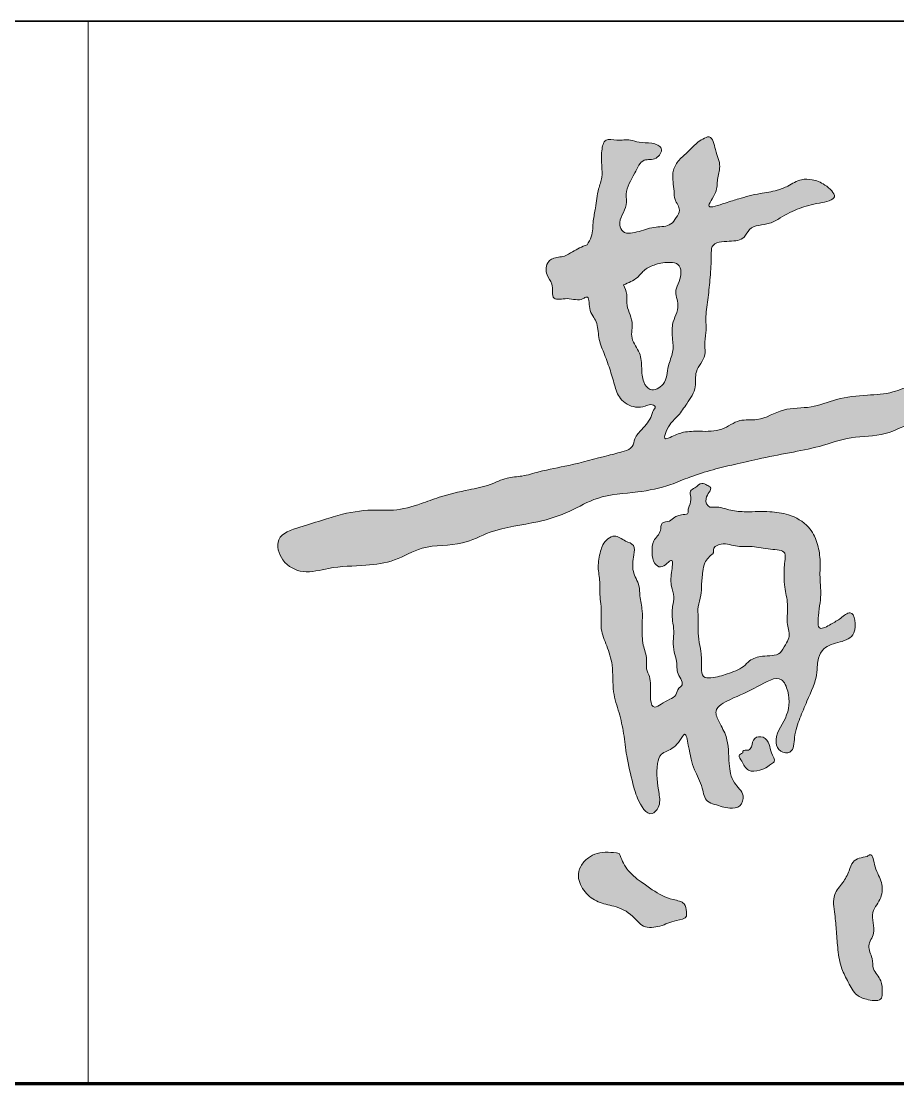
# Model space of a CAD drawing. Extents: x 3968514 to 5230306, y -516551 to -228246.
# Drawn here: x 4022929 to 4023589, y -305621 to -304821 of the extents above; entities that cross this region are included whole.
import ezdxf

# ---------------------------------------------------------------- set-up
doc = ezdxf.new("R2010")
doc.units = 0
doc.header["$LTSCALE"] = 1000
doc.header["$MEASUREMENT"] = 0
doc.layers.add('AXIS', color=3, linetype='Continuous', lineweight=15)
doc.layers.add('DIMENSION', color=3, linetype='Continuous', lineweight=18)

# ---------------------------------------------------------------- blocks, each defined once
blk = doc.blocks.new('目录1')
h = blk.add_hatch(color=7)
h.dxf.hatch_style = 1
edge = h.paths.add_edge_path()
edge.add_spline(control_points=[(4307446.24, -2702474.33), (4307442.52, -2702475.92), (4307436.68, -2702478.42), (4307428.76, -2702483.93), (4307421.78, -2702483.59), (4307415.21, -2702488.02), (4307414.63, -2702497.18), (4307421.72, -2702503.8), (4307418.41, -2702517.51), (4307432.91, -2702513.39), (4307440.26, -2702517.4), (4307448.1, -2702511.74), (4307447.07, -2702525.18), (4307454.65, -2702531.65), (4307454.4, -2702544.56), (4307459.01, -2702555.84), (4307463.5, -2702567.64), (4307466.74, -2702579.36), (4307470.54, -2702591.48), (4307480.7, -2702597.3), (4307489.31, -2702596.6), (4307493.6, -2702594.12), (4307499.1, -2702596.04), (4307495.41, -2702599.69), (4307494.95, -2702604.06), (4307491.67, -2702608.61), (4307487.24, -2702614.1), (4307481.83, -2702619.18), (4307481.18, -2702627.34), (4307472.16, -2702630.66), (4307456.5, -2702634.25), (4307435.01, -2702640.56), (4307413.09, -2702644.09), (4307397.98, -2702649.01), (4307385.05, -2702649.4), (4307372.56, -2702655.99), (4307355.05, -2702659.25), (4307337.43, -2702663.22), (4307319.18, -2702670.31), (4307303.33, -2702674.85), (4307283.27, -2702673.57), (4307265.71, -2702675.8), (4307246.65, -2702681.93), (4307231.12, -2702686.46), (4307210.11, -2702693.26), (4307215.89, -2702714.24), (4307232.94, -2702723.03), (4307254.54, -2702716.37), (4307277.52, -2702716.37), (4307301.93, -2702713.19), (4307323.78, -2702699.24), (4307350.44, -2702702.2), (4307377.28, -2702687.35), (4307405.74, -2702684.85), (4307432.85, -2702676.11), (4307455.85, -2702662.34), (4307482.86, -2702661.57), (4307506.33, -2702656.66), (4307524.49, -2702648.67), (4307540.58, -2702643.75), (4307557.76, -2702639.6), (4307576.94, -2702635.19), (4307598.34, -2702631.01), (4307622.05, -2702626.68), (4307645.23, -2702618.06), (4307670.92, -2702619.11), (4307694.29, -2702605.07), (4307719.99, -2702604.26), (4307745.36, -2702601.54), (4307766.2, -2702597.8), (4307786.71, -2702600.87), (4307798.18, -2702583.97), (4307791.63, -2702572.94), (4307783.49, -2702561.68), (4307777.32, -2702571.28), (4307766.88, -2702569.64), (4307755.62, -2702570.28), (4307743.81, -2702574.98), (4307731.42, -2702575.68), (4307714.35, -2702581.13), (4307695.35, -2702577.46), (4307675.76, -2702586.68), (4307656.04, -2702587.6), (4307635.07, -2702589.37), (4307615.07, -2702598.19), (4307593.55, -2702596.36), (4307577.46, -2702607.79), (4307560.21, -2702604.99), (4307547.75, -2702615.42), (4307532.71, -2702614.68), (4307519.46, -2702614.89), (4307512.14, -2702617.83), (4307502.04, -2702622.76), (4307508.46, -2702608.47), (4307515.44, -2702603.19), (4307521.98, -2702592.98), (4307529.37, -2702582.73), (4307526.59, -2702568.49), (4307536.26, -2702559.93), (4307534.5, -2702549.19), (4307536.38, -2702539.75), (4307535.25, -2702527.63), (4307537.62, -2702513.91), (4307539.14, -2702498.26), (4307539.96, -2702486.14), (4307539.63, -2702472.39), (4307553.22, -2702471.83), (4307564.48, -2702471.06), (4307569.34, -2702459), (4307582.27, -2702460.07), (4307593.72, -2702452.88), (4307606.35, -2702446.21), (4307618.65, -2702443.49), (4307637.53, -2702439.79), (4307625.3, -2702428.38), (4307616.91, -2702425.1), (4307606.37, -2702424.67), (4307598.4, -2702430.08), (4307588.11, -2702434.27), (4307575.52, -2702435.55), (4307561.83, -2702439.43), (4307551.12, -2702442.51), (4307533.14, -2702449.11), (4307544.79, -2702434.88), (4307543.89, -2702425.44), (4307547.68, -2702414.05), (4307542.85, -2702404.91), (4307540.72, -2702391.18), (4307531.32, -2702395.59), (4307526.2, -2702400.23), (4307520.19, -2702406.64), (4307513.69, -2702411.71), (4307509.65, -2702421.98), (4307512.05, -2702431.53), (4307511.83, -2702441.16), (4307517.47, -2702447.51), (4307513.36, -2702454.05), (4307508.84, -2702460.87), (4307497.01, -2702460.5), (4307486.62, -2702464.15), (4307474.06, -2702467.39), (4307468.67, -2702455.74), (4307477.31, -2702447.24), (4307474.52, -2702432.95), (4307481.62, -2702422.74), (4307487.34, -2702408.7), (4307498.54, -2702411.5), (4307504.98, -2702400.84), (4307493.98, -2702397.08), (4307486.45, -2702398.03), (4307477.73, -2702394.54), (4307469.82, -2702396.52), (4307459.17, -2702393.47), (4307456.74, -2702405.39), (4307457.28, -2702414.06), (4307458, -2702424.05), (4307453.92, -2702433.98), (4307453.17, -2702445.21), (4307450.44, -2702456.99), (4307450.8, -2702466.93), (4307447.45, -2702472.37), (4307446.24, -2702474.33)], knot_values=[0, 0, 0, 0, 24.366061, 38.189437, 56.537359, 63.530395, 83.986974, 99.616719, 120.989284, 140.525005, 164.922766, 170.379048, 188.122888, 210.657272, 234.565496, 258.462018, 284.424346, 309.872356, 332.066619, 358.287014, 372.511667, 381.588324, 388.651204, 397.0169, 403.114956, 415.941233, 428.809803, 446.336873, 458.715261, 472.853017, 497.672363, 558.956675, 604.775447, 631.164715, 653.796783, 681.137311, 714.122256, 760.305437, 789.14986, 831.846762, 857.449787, 909.053616, 937.40682, 975.877135, 1013.187957, 1044.226209, 1079.348961, 1118.05175, 1174.264502, 1218.203695, 1263.372696, 1324.701999, 1369.27271, 1443.036026, 1493.632269, 1539.447049, 1601.008372, 1651.860114, 1682.761253, 1719.700448, 1752.688512, 1788.787888, 1837.7444, 1883.563172, 1933.245405, 1984.849069, 2032.982367, 2091.139462, 2136.202259, 2186.038982, 2219.796733, 2251.264563, 2282.1412, 2299.14346, 2311.638131, 2334.266829, 2356.725695, 2380.025163, 2409.222672, 2430.572689, 2486.671633, 2518.553309, 2557.256099, 2604.098767, 2644.100099, 2685.981279, 2728.494651, 2754.147502, 2784.207193, 2817.964944, 2842.020519, 2860.748952, 2870.867759, 2892.611048, 2911.86865, 2933.618011, 2962.22022, 2984.656876, 3013.257647, 3027.644326, 3046.8919, 3070.869698, 3099.820582, 3130.358931, 3163.965985, 3176.853041, 3203.674741, 3226.971118, 3240.725897, 3272.607573, 3290.495417, 3322.692603, 3354.130147, 3378.498819, 3401.227139, 3422.028042, 3438.027523, 3460.936372, 3478.169039, 3504.217307, 3537.202575, 3558.967326, 3583.444136, 3606.334917, 3626.272151, 3645.718353, 3672.083398, 3693.533914, 3703.652721, 3724.136874, 3737.70728, 3755.802227, 3773.021479, 3800.242528, 3813.129584, 3830.347641, 3842.523603, 3855.015074, 3877.924181, 3904.313772, 3928.316206, 3939.042183, 3970.894818, 3986.879573, 4021.316883, 4045.303939, 4063.195265, 4079.656503, 4096.127327, 4115.394378, 4128.589173, 4149.39364, 4165.396334, 4182.614392, 4206.59219, 4222.576945, 4240.803655, 4269.974399, 4289.421914, 4313.611138, 4327.198539, 4327.198539, 4327.198539, 4327.198539], degree=3, periodic=0)
edge = h.paths.add_edge_path(flags=16)
edge.add_spline(control_points=[(4307473.73, -2702504.55), (4307477.49, -2702503.03), (4307483.77, -2702500.49), (4307489.6, -2702492.47), (4307498.63, -2702488.67), (4307506.99, -2702487.07), (4307518.13, -2702489), (4307516.95, -2702500.87), (4307511.45, -2702509.67), (4307517.3, -2702521.31), (4307509.42, -2702532.87), (4307510.75, -2702544.99), (4307511.61, -2702555.78), (4307506.17, -2702566.4), (4307506.91, -2702579.13), (4307493.96, -2702585.98), (4307487.68, -2702576.65), (4307487.4, -2702567.08), (4307487.11, -2702555.17), (4307478, -2702545.42), (4307482.17, -2702531.35), (4307475.15, -2702521.23), (4307476.8, -2702511.28), (4307474.81, -2702506.92), (4307473.73, -2702504.55)], knot_values=[0, 0, 0, 0, 23.754055, 39.676877, 57.661976, 80.420577, 92.135508, 117.905246, 131.640664, 154.374723, 184.407486, 206.912286, 226.200975, 248.067523, 276.554032, 297.469728, 312.296055, 333.43967, 356.172411, 381.339271, 405.451462, 435.483364, 448.34382, 463.594547, 463.594547, 463.594547, 463.594547], degree=3, periodic=0)
h = blk.add_hatch(color=7)
h.dxf.hatch_style = 1
edge = h.paths.add_edge_path(flags=16)
edge.add_spline(control_points=[(4307541.16, -2702706.73), (4307538.74, -2702708.9), (4307534.56, -2702712.65), (4307533.34, -2702721.71), (4307532.33, -2702729.77), (4307532.46, -2702738.81), (4307529.33, -2702746.49), (4307530.1, -2702754.64), (4307529.85, -2702762.78), (4307530.15, -2702771.48), (4307532.53, -2702781.7), (4307532.45, -2702790.37), (4307532.55, -2702800.49), (4307542.58, -2702800.78), (4307551.85, -2702797.29), (4307562.68, -2702793.99), (4307569.43, -2702786.33), (4307579.11, -2702783.16), (4307591.4, -2702784.65), (4307595.3, -2702775.87), (4307599.84, -2702769.27), (4307596.39, -2702759.96), (4307597.28, -2702751.59), (4307597.44, -2702742.14), (4307595.04, -2702733.86), (4307594.63, -2702722.92), (4307594.73, -2702715), (4307596.74, -2702703.9), (4307582.38, -2702704.18), (4307571.53, -2702700.81), (4307557.95, -2702702.29), (4307548.18, -2702697.83), (4307540.87, -2702702.66), (4307541.68, -2702705.69), (4307541.28, -2702706.49), (4307541.16, -2702706.73)], knot_values=[0, 0, 0, 0, 18.800432, 32.398879, 52.882942, 68.203252, 86.003599, 101.289777, 116.577287, 134.949685, 153.547065, 178.027893, 191.625616, 203.032424, 228.26883, 255.197768, 267.477231, 288.132021, 315.142608, 329.846752, 341.243158, 361.727541, 383.129256, 392.30123, 418.104863, 434.442098, 456.886206, 469.115948, 491.396085, 519.240489, 544.767449, 569.336593, 581.115889, 584.870902, 586.41998, 586.41998, 586.41998, 586.41998], degree=3, periodic=0)
edge = h.paths.add_edge_path()
edge.add_spline(control_points=[(4307456.43, -2702705.08), (4307455.52, -2702709.14), (4307453.79, -2702716.84), (4307456.26, -2702727.07), (4307455.45, -2702738.15), (4307457.82, -2702749.81), (4307455.76, -2702763.81), (4307461.52, -2702776.83), (4307466.56, -2702792.38), (4307464.78, -2702809.97), (4307470.66, -2702826.65), (4307474.24, -2702842.69), (4307475.87, -2702860.61), (4307480.14, -2702877.42), (4307483.68, -2702891.59), (4307492.63, -2702906.98), (4307501.85, -2702896.96), (4307499.97, -2702883.33), (4307497.68, -2702870.46), (4307500.91, -2702858.05), (4307509.07, -2702854.67), (4307514.75, -2702851.06), (4307520.54, -2702839.57), (4307523.66, -2702857.48), (4307525.68, -2702868.09), (4307533.37, -2702881.52), (4307534.76, -2702893.45), (4307544.53, -2702896.33), (4307552.01, -2702899.19), (4307562.54, -2702898.3), (4307565.43, -2702887.22), (4307555.13, -2702879.33), (4307552.6, -2702863.2), (4307553.16, -2702846.71), (4307546.35, -2702835.28), (4307540.85, -2702823.3), (4307558.28, -2702814.55), (4307571.73, -2702809.53), (4307592.29, -2702796.45), (4307599.52, -2702814.56), (4307597.9, -2702831.04), (4307586.09, -2702844.83), (4307591.06, -2702856.81), (4307602.28, -2702857.72), (4307601.99, -2702843.03), (4307606.4, -2702831.38), (4307612.95, -2702815.06), (4307620.2, -2702800.5), (4307619.49, -2702786.31), (4307625.06, -2702776.31), (4307636.58, -2702773.79), (4307650.67, -2702769.04), (4307647.45, -2702746.66), (4307636.8, -2702756.43), (4307630.72, -2702759.52), (4307619.6, -2702766.24), (4307620.82, -2702748.83), (4307623.01, -2702738.44), (4307621.33, -2702723.79), (4307622.3, -2702711.46), (4307620.04, -2702698.32), (4307613.22, -2702684.86), (4307599.3, -2702677.09), (4307582.76, -2702674.81), (4307568.2, -2702675.71), (4307554.08, -2702674.89), (4307545.47, -2702671.14), (4307537.36, -2702672.75), (4307533.61, -2702664.35), (4307541.8, -2702657.92), (4307536.25, -2702655.13), (4307531.96, -2702652.96), (4307528.44, -2702657.35), (4307522.9, -2702659.47), (4307525.38, -2702665.42), (4307523.63, -2702670.18), (4307522.21, -2702673.95), (4307522.62, -2702677.39), (4307518.82, -2702677.31), (4307515.86, -2702677.97), (4307511.67, -2702679.51), (4307508.67, -2702683.27), (4307501.47, -2702682.74), (4307502.5, -2702691.54), (4307495.29, -2702696.58), (4307495.2, -2702706.1), (4307495.74, -2702713.71), (4307502.97, -2702719.39), (4307512.06, -2702706.98), (4307509.48, -2702723.11), (4307509.13, -2702730.62), (4307512.36, -2702739.26), (4307510.17, -2702747.83), (4307510.39, -2702756.53), (4307512.01, -2702765.21), (4307510.82, -2702773.16), (4307511.61, -2702780.88), (4307514.38, -2702788.95), (4307513.21, -2702797.17), (4307520.2, -2702805.62), (4307514.06, -2702808.53), (4307514.18, -2702814.03), (4307507.78, -2702816.93), (4307503.07, -2702819.7), (4307492.93, -2702825.82), (4307494.43, -2702808.55), (4307493.78, -2702799.73), (4307490.28, -2702793.52), (4307492.01, -2702785.17), (4307488.52, -2702777.3), (4307487.62, -2702768.31), (4307487.76, -2702759.69), (4307488.31, -2702749.46), (4307485.88, -2702740.05), (4307485.92, -2702729.73), (4307479.5, -2702720.24), (4307481.28, -2702710.19), (4307482.66, -2702699.87), (4307474.14, -2702697.68), (4307466.64, -2702690.99), (4307458.39, -2702698.49), (4307456.9, -2702703.51), (4307456.43, -2702705.08)], knot_values=[0, 0, 0, 0, 24.583409, 46.724472, 61.789768, 90.855243, 117.508921, 144.266067, 174.355878, 214.982208, 247.309173, 279.363824, 313.290273, 356.029376, 379.121821, 411.109472, 424.226797, 445.119192, 490.374613, 505.442505, 514.79431, 540.331693, 551.92501, 569.155285, 607.382927, 637.518712, 658.827142, 670.251808, 694.166648, 709.645675, 725.408697, 748.880962, 778.969491, 819.795479, 844.16267, 861.037692, 888.207866, 934.387628, 971.831671, 991.537891, 1032.248304, 1071.859167, 1086.382054, 1100.353418, 1123.446832, 1153.534494, 1181.084883, 1227.633585, 1248.622411, 1264.726779, 1291.227712, 1316.316101, 1347.001411, 1363.113016, 1380.814865, 1398.061305, 1416.748156, 1453.097861, 1475.147532, 1501.80121, 1527.716214, 1554.174769, 1589.581901, 1617.808409, 1653.770278, 1677.087913, 1701.890632, 1708.849024, 1722.854399, 1741.173586, 1747.18631, 1755.099242, 1767.82518, 1776.162542, 1785.364262, 1798.926929, 1805.797579, 1810.866086, 1815.1171, 1824.443179, 1830.792838, 1840.970082, 1852.314564, 1863.430713, 1882.158497, 1899.833073, 1917.010735, 1926.734632, 1946.074141, 1964.403451, 1985.231668, 2001.409792, 2015.670819, 2037.332005, 2053.250051, 2068.269419, 2085.016075, 2099.566828, 2118.06635, 2137.066513, 2142.406396, 2153.237669, 2164.578909, 2179.885816, 2189.96046, 2223.130915, 2236.565044, 2248.952873, 2263.116007, 2285.349028, 2298.783157, 2317.112467, 2337.107715, 2359.847923, 2374.937838, 2398.149252, 2423.15761, 2437.345376, 2450.790971, 2469.079539, 2491.088826, 2501.117657, 2501.117657, 2501.117657, 2501.117657], degree=3, periodic=0)
h = blk.add_hatch(color=256)
h.dxf.hatch_style = 1
edge = h.paths.add_edge_path()
edge.add_spline(control_points=[(4307563.72, -2702856.96), (4307562.38, -2702857.57), (4307559.3, -2702858.98), (4307563.28, -2702863.27), (4307564.66, -2702867.03), (4307568.79, -2702871.6), (4307575.84, -2702870.31), (4307581.44, -2702868.42), (4307584.38, -2702865.48), (4307589.38, -2702863.44), (4307584.26, -2702856.89), (4307584.12, -2702850.51), (4307579.86, -2702844.05), (4307571.09, -2702845.04), (4307570.82, -2702851.29), (4307568.28, -2702855.87), (4307563.41, -2702854.41), (4307563.67, -2702856.49), (4307563.72, -2702856.96)], knot_values=[0, 0, 0, 0, 3.616504, 8.313823, 12.640571, 16.800569, 25.211706, 31.616756, 34.307974, 37.924478, 44.966477, 51.488406, 58.64619, 65.009464, 71.796968, 75.080233, 79.36722, 80.627984, 80.627984, 80.627984, 80.627984], degree=3, periodic=0)
h = blk.add_hatch(color=7)
h.dxf.hatch_style = 1
edge = h.paths.add_edge_path()
edge.add_spline(control_points=[(4307470.51, -2702932.63), (4307472.15, -2702936.71), (4307475.66, -2702945.39), (4307485.85, -2702953.39), (4307497.39, -2702961.51), (4307507.49, -2702967.37), (4307520.18, -2702968.94), (4307520.99, -2702975.57), (4307521.83, -2702981.94), (4307510.84, -2702983.14), (4307502.28, -2702987.89), (4307488.06, -2702989.53), (4307479.98, -2702977.72), (4307467.76, -2702972.16), (4307454.28, -2702969.99), (4307444.03, -2702962.31), (4307438.72, -2702951.8), (4307441, -2702941.86), (4307446.61, -2702935.83), (4307456.63, -2702930.75), (4307464.84, -2702931.86), (4307470.51, -2702932.63)], knot_values=[0, 0, 0, 0, 25.953117, 55.300005, 75.549062, 110.430246, 128.303441, 140.372519, 147.003006, 163.344258, 189.581025, 214.473747, 236.789157, 268.704318, 292.866169, 317.748872, 343.003324, 358.288518, 375.917301, 390.758621, 423.949989, 423.949989, 423.949989, 423.949989], degree=3, periodic=0)
h = blk.add_hatch(color=7)
h.dxf.hatch_style = 1
edge = h.paths.add_edge_path()
edge.add_spline(control_points=[(4307657.34, -2702934.97), (4307653.12, -2702935.68), (4307646.26, -2702936.84), (4307643.52, -2702946.9), (4307639.2, -2702954.95), (4307630.46, -2702964.19), (4307633.13, -2702978.11), (4307634.08, -2702991.72), (4307635.09, -2703005.55), (4307637.24, -2703018.81), (4307643.02, -2703029.67), (4307648.32, -2703039.81), (4307657.53, -2703043.19), (4307668.65, -2703044.42), (4307668.69, -2703035.59), (4307668.64, -2703027.73), (4307661.03, -2703020.79), (4307661.74, -2703011.07), (4307656.32, -2703002.08), (4307665.23, -2702991.41), (4307659.1, -2702979.75), (4307664.43, -2702971.41), (4307668.79, -2702964.75), (4307669.11, -2702953.13), (4307662.98, -2702946.01), (4307661.47, -2702931.67), (4307657.97, -2702934.47), (4307657.34, -2702934.97)], knot_values=[0, 0, 0, 0, 23.039808, 37.4425, 57.706814, 79.199151, 108.993095, 135.321222, 162.835849, 192.053, 214.449029, 237.596213, 255.765841, 276.189152, 284.616929, 302.652196, 323.50622, 339.181612, 358.838197, 379.205163, 410.214279, 423.542142, 435.81546, 458.490019, 484.165836, 503.896705, 508.19774, 508.19774, 508.19774, 508.19774], degree=3, periodic=0)
at = {"color": 7}
for points, knots in [([(4307446.24, -2702474.33), (4307442.52, -2702475.92), (4307436.68, -2702478.42), (4307428.76, -2702483.93), (4307421.78, -2702483.59), (4307415.21, -2702488.02), (4307414.63, -2702497.18), (4307421.72, -2702503.8), (4307418.41, -2702517.51), (4307432.91, -2702513.39), (4307440.26, -2702517.4), (4307448.1, -2702511.74), (4307447.07, -2702525.18), (4307454.65, -2702531.65), (4307454.4, -2702544.56), (4307459.01, -2702555.84), (4307463.5, -2702567.64), (4307466.74, -2702579.36), (4307470.54, -2702591.48), (4307480.7, -2702597.3), (4307489.31, -2702596.6), (4307493.6, -2702594.12), (4307499.1, -2702596.04), (4307495.41, -2702599.69), (4307494.95, -2702604.06), (4307491.67, -2702608.61), (4307487.24, -2702614.1), (4307481.83, -2702619.18), (4307481.18, -2702627.34), (4307472.16, -2702630.66), (4307456.5, -2702634.25), (4307435.01, -2702640.56), (4307413.09, -2702644.09), (4307397.98, -2702649.01), (4307385.05, -2702649.4), (4307372.56, -2702655.99), (4307355.05, -2702659.25), (4307337.43, -2702663.22), (4307319.18, -2702670.31), (4307303.33, -2702674.85), (4307283.27, -2702673.57), (4307265.71, -2702675.8), (4307246.65, -2702681.93), (4307231.12, -2702686.46), (4307210.11, -2702693.26), (4307215.89, -2702714.24), (4307232.94, -2702723.03), (4307254.54, -2702716.37), (4307277.52, -2702716.37), (4307301.93, -2702713.19), (4307323.78, -2702699.24), (4307350.44, -2702702.2), (4307377.28, -2702687.35), (4307405.74, -2702684.85), (4307432.85, -2702676.11), (4307455.85, -2702662.34), (4307482.86, -2702661.57), (4307506.33, -2702656.66), (4307524.49, -2702648.67), (4307540.58, -2702643.75), (4307557.76, -2702639.6), (4307576.94, -2702635.19), (4307598.34, -2702631.01), (4307622.05, -2702626.68), (4307645.23, -2702618.06), (4307670.92, -2702619.11), (4307694.29, -2702605.07), (4307719.99, -2702604.26), (4307745.36, -2702601.54), (4307766.2, -2702597.8), (4307786.71, -2702600.87), (4307798.18, -2702583.97), (4307791.63, -2702572.94), (4307783.49, -2702561.68), (4307777.32, -2702571.28), (4307766.88, -2702569.64), (4307755.62, -2702570.28), (4307743.81, -2702574.98), (4307731.42, -2702575.68), (4307714.35, -2702581.13), (4307695.35, -2702577.46), (4307675.76, -2702586.68), (4307656.04, -2702587.6), (4307635.07, -2702589.37), (4307615.07, -2702598.19), (4307593.55, -2702596.36), (4307577.46, -2702607.79), (4307560.21, -2702604.99), (4307547.75, -2702615.42), (4307532.71, -2702614.68), (4307519.46, -2702614.89), (4307512.14, -2702617.83), (4307502.04, -2702622.76), (4307508.46, -2702608.47), (4307515.44, -2702603.19), (4307521.98, -2702592.98), (4307529.37, -2702582.73), (4307526.59, -2702568.49), (4307536.26, -2702559.93), (4307534.5, -2702549.19), (4307536.38, -2702539.75), (4307535.25, -2702527.63), (4307537.62, -2702513.91), (4307539.14, -2702498.26), (4307539.96, -2702486.14), (4307539.63, -2702472.39), (4307553.22, -2702471.83), (4307564.48, -2702471.06), (4307569.34, -2702459), (4307582.27, -2702460.07), (4307593.72, -2702452.88), (4307606.35, -2702446.21), (4307618.65, -2702443.49), (4307637.53, -2702439.79), (4307625.3, -2702428.38), (4307616.91, -2702425.1), (4307606.37, -2702424.67), (4307598.4, -2702430.08), (4307588.11, -2702434.27), (4307575.52, -2702435.55), (4307561.83, -2702439.43), (4307551.12, -2702442.51), (4307533.14, -2702449.11), (4307544.79, -2702434.88), (4307543.89, -2702425.44), (4307547.68, -2702414.05), (4307542.85, -2702404.91), (4307540.72, -2702391.18), (4307531.32, -2702395.59), (4307526.2, -2702400.23), (4307520.19, -2702406.64), (4307513.69, -2702411.71), (4307509.65, -2702421.98), (4307512.05, -2702431.53), (4307511.83, -2702441.16), (4307517.47, -2702447.51), (4307513.36, -2702454.05), (4307508.84, -2702460.87), (4307497.01, -2702460.5), (4307486.62, -2702464.15), (4307474.06, -2702467.39), (4307468.67, -2702455.74), (4307477.31, -2702447.24), (4307474.52, -2702432.95), (4307481.62, -2702422.74), (4307487.34, -2702408.7), (4307498.54, -2702411.5), (4307504.98, -2702400.84), (4307493.98, -2702397.08), (4307486.45, -2702398.03), (4307477.73, -2702394.54), (4307469.82, -2702396.52), (4307459.17, -2702393.47), (4307456.74, -2702405.39), (4307457.28, -2702414.06), (4307458, -2702424.05), (4307453.92, -2702433.98), (4307453.17, -2702445.21), (4307450.44, -2702456.99), (4307450.8, -2702466.93), (4307447.45, -2702472.37), (4307446.24, -2702474.33)], [0, 0, 0, 0, 12.183031, 19.094718, 28.26868, 31.765198, 41.993487, 49.808359, 60.494642, 70.262502, 82.461383, 85.189524, 94.061444, 105.328636, 117.282748, 129.231009, 142.212173, 154.936178, 166.033309, 179.143507, 186.255833, 190.794162, 194.325602, 198.50845, 201.557478, 207.970616, 214.404901, 223.168437, 229.35763, 236.426508, 248.836181, 279.478337, 302.387724, 315.582358, 326.898391, 340.568655, 357.061128, 380.152719, 394.57493, 415.923381, 428.724894, 454.526808, 468.70341, 487.938568, 506.593978, 522.113105, 539.67448, 559.025875, 587.132251, 609.101848, 631.686348, 662.350999, 684.636355, 721.518013, 746.816134, 769.723525, 800.504186, 825.930057, 841.380626, 859.850224, 876.344256, 894.393944, 918.8722, 941.781586, 966.622703, 992.424535, 1016.491183, 1045.569731, 1068.10113, 1093.019491, 1109.898366, 1125.632281, 1141.0706, 1149.57173, 1155.819065, 1167.133414, 1178.362848, 1190.012581, 1204.611336, 1215.286345, 1243.335817, 1259.276655, 1278.628049, 1302.049383, 1322.050049, 1342.99064, 1364.247326, 1377.073751, 1392.103597, 1408.982472, 1421.010259, 1430.374476, 1435.43388, 1446.305524, 1455.934325, 1466.809005, 1481.11011, 1492.328438, 1506.628823, 1513.822163, 1523.44595, 1535.434849, 1549.910291, 1565.179465, 1581.982992, 1588.42652, 1601.837371, 1613.485559, 1620.362948, 1636.303786, 1645.247708, 1661.346302, 1677.065074, 1689.249409, 1700.61357, 1711.014021, 1719.013761, 1730.468186, 1739.084519, 1752.108654, 1768.601287, 1779.483663, 1791.722068, 1803.167458, 1813.136075, 1822.859177, 1836.041699, 1846.766957, 1851.826361, 1862.068437, 1868.85364, 1877.901113, 1886.510739, 1900.121264, 1906.564792, 1915.173821, 1921.261801, 1927.507537, 1938.962091, 1952.156886, 1964.158103, 1969.521091, 1985.447409, 1993.439787, 2010.658441, 2022.651969, 2031.597632, 2039.828252, 2048.063664, 2057.697189, 2064.294587, 2074.69682, 2082.698167, 2091.307196, 2103.296095, 2111.288472, 2120.401828, 2134.987199, 2144.710957, 2156.805569, 2163.599269, 2163.599269, 2163.599269, 2163.599269]), ([(4307473.73, -2702504.55), (4307477.49, -2702503.03), (4307483.77, -2702500.49), (4307489.6, -2702492.47), (4307498.63, -2702488.67), (4307506.99, -2702487.07), (4307518.13, -2702489), (4307516.95, -2702500.87), (4307511.45, -2702509.67), (4307517.3, -2702521.31), (4307509.42, -2702532.87), (4307510.75, -2702544.99), (4307511.61, -2702555.78), (4307506.17, -2702566.4), (4307506.91, -2702579.13), (4307493.96, -2702585.98), (4307487.68, -2702576.65), (4307487.4, -2702567.08), (4307487.11, -2702555.17), (4307478, -2702545.42), (4307482.17, -2702531.35), (4307475.15, -2702521.23), (4307476.8, -2702511.28), (4307474.81, -2702506.92), (4307473.73, -2702504.55)], [0, 0, 0, 0, 11.877027, 19.838439, 28.830988, 40.210289, 46.067754, 58.952623, 65.820332, 77.187362, 92.203743, 103.456143, 113.100487, 124.033761, 138.277016, 148.734864, 156.148028, 166.719835, 178.086206, 190.669635, 202.725731, 217.741682, 224.17191, 231.797274, 231.797274, 231.797274, 231.797274]), ([(4307456.43, -2702705.08), (4307455.52, -2702709.14), (4307453.79, -2702716.84), (4307456.26, -2702727.07), (4307455.45, -2702738.15), (4307457.82, -2702749.81), (4307455.76, -2702763.81), (4307461.52, -2702776.83), (4307466.56, -2702792.38), (4307464.78, -2702809.97), (4307470.66, -2702826.65), (4307474.24, -2702842.69), (4307475.87, -2702860.61), (4307480.14, -2702877.42), (4307483.68, -2702891.59), (4307492.63, -2702906.98), (4307501.85, -2702896.96), (4307499.97, -2702883.33), (4307497.68, -2702870.46), (4307500.91, -2702858.05), (4307509.07, -2702854.67), (4307514.75, -2702851.06), (4307520.54, -2702839.57), (4307523.66, -2702857.48), (4307525.68, -2702868.09), (4307533.37, -2702881.52), (4307534.76, -2702893.45), (4307544.53, -2702896.33), (4307552.01, -2702899.19), (4307562.54, -2702898.3), (4307565.43, -2702887.22), (4307555.13, -2702879.33), (4307552.6, -2702863.2), (4307553.16, -2702846.71), (4307546.35, -2702835.28), (4307540.85, -2702823.3), (4307558.28, -2702814.55), (4307571.73, -2702809.53), (4307592.29, -2702796.45), (4307599.52, -2702814.56), (4307597.9, -2702831.04), (4307586.09, -2702844.83), (4307591.06, -2702856.81), (4307602.28, -2702857.72), (4307601.99, -2702843.03), (4307606.4, -2702831.38), (4307612.95, -2702815.06), (4307620.2, -2702800.5), (4307619.49, -2702786.31), (4307625.06, -2702776.31), (4307636.58, -2702773.79), (4307650.67, -2702769.04), (4307647.45, -2702746.66), (4307636.8, -2702756.43), (4307630.72, -2702759.52), (4307619.6, -2702766.24), (4307620.82, -2702748.83), (4307623.01, -2702738.44), (4307621.33, -2702723.79), (4307622.3, -2702711.46), (4307620.04, -2702698.32), (4307613.22, -2702684.86), (4307599.3, -2702677.09), (4307582.76, -2702674.81), (4307568.2, -2702675.71), (4307554.08, -2702674.89), (4307545.47, -2702671.14), (4307537.36, -2702672.75), (4307533.61, -2702664.35), (4307541.8, -2702657.92), (4307536.25, -2702655.13), (4307531.96, -2702652.96), (4307528.44, -2702657.35), (4307522.9, -2702659.47), (4307525.38, -2702665.42), (4307523.63, -2702670.18), (4307522.21, -2702673.95), (4307522.62, -2702677.39), (4307518.82, -2702677.31), (4307515.86, -2702677.97), (4307511.67, -2702679.51), (4307508.67, -2702683.27), (4307501.47, -2702682.74), (4307502.5, -2702691.54), (4307495.29, -2702696.58), (4307495.2, -2702706.1), (4307495.74, -2702713.71), (4307502.97, -2702719.39), (4307512.06, -2702706.98), (4307509.48, -2702723.11), (4307509.13, -2702730.62), (4307512.36, -2702739.26), (4307510.17, -2702747.83), (4307510.39, -2702756.53), (4307512.01, -2702765.21), (4307510.82, -2702773.16), (4307511.61, -2702780.88), (4307514.38, -2702788.95), (4307513.21, -2702797.17), (4307520.2, -2702805.62), (4307514.06, -2702808.53), (4307514.18, -2702814.03), (4307507.78, -2702816.93), (4307503.07, -2702819.7), (4307492.93, -2702825.82), (4307494.43, -2702808.55), (4307493.78, -2702799.73), (4307490.28, -2702793.52), (4307492.01, -2702785.17), (4307488.52, -2702777.3), (4307487.62, -2702768.31), (4307487.76, -2702759.69), (4307488.31, -2702749.46), (4307485.88, -2702740.05), (4307485.92, -2702729.73), (4307479.5, -2702720.24), (4307481.28, -2702710.19), (4307482.66, -2702699.87), (4307474.14, -2702697.68), (4307466.64, -2702690.99), (4307458.39, -2702698.49), (4307456.9, -2702703.51), (4307456.43, -2702705.08)], [0, 0, 0, 0, 12.291704, 23.362236, 30.894884, 45.427622, 58.75446, 72.133034, 87.177939, 107.491104, 123.654586, 139.681912, 156.645137, 178.014688, 189.56091, 205.554736, 212.113398, 222.559596, 245.187306, 252.721253, 257.397155, 270.165847, 275.962505, 284.577643, 303.691464, 318.759356, 329.413571, 335.125904, 347.083324, 354.822838, 362.704348, 374.440481, 389.484746, 409.89774, 422.081335, 430.518846, 444.103933, 467.193814, 485.915835, 495.768946, 516.124152, 535.929584, 543.191027, 550.176709, 561.723416, 576.767247, 590.542442, 613.816792, 624.311205, 632.36339, 645.613856, 658.15805, 673.500705, 681.556508, 690.407433, 699.030652, 708.374078, 726.54893, 737.573766, 750.900605, 763.858107, 777.087385, 794.790951, 808.904205, 826.885139, 838.543956, 850.945316, 854.424512, 861.4272, 870.586793, 873.593155, 877.549621, 883.91259, 888.081271, 892.682131, 899.463464, 902.89879, 905.433043, 907.55855, 912.22159, 915.396419, 920.485041, 926.157282, 931.715357, 941.079248, 949.916536, 958.505367, 963.367316, 973.03707, 982.201725, 992.615834, 1000.704896, 1007.83541, 1018.666003, 1026.625025, 1034.13471, 1042.508037, 1049.783414, 1059.033175, 1068.533256, 1071.203198, 1076.618835, 1082.289455, 1089.942908, 1094.98023, 1111.565458, 1118.282522, 1124.476436, 1131.558004, 1142.674514, 1149.391578, 1158.556234, 1168.553858, 1179.923962, 1187.468919, 1199.074626, 1211.578805, 1218.672688, 1225.395485, 1234.53977, 1245.544413, 1250.558829, 1250.558829, 1250.558829, 1250.558829]), ([(4307541.16, -2702706.73), (4307538.74, -2702708.9), (4307534.56, -2702712.65), (4307533.34, -2702721.71), (4307532.33, -2702729.77), (4307532.46, -2702738.81), (4307529.33, -2702746.49), (4307530.1, -2702754.64), (4307529.85, -2702762.78), (4307530.15, -2702771.48), (4307532.53, -2702781.7), (4307532.45, -2702790.37), (4307532.55, -2702800.49), (4307542.58, -2702800.78), (4307551.85, -2702797.29), (4307562.68, -2702793.99), (4307569.43, -2702786.33), (4307579.11, -2702783.16), (4307591.4, -2702784.65), (4307595.3, -2702775.87), (4307599.84, -2702769.27), (4307596.39, -2702759.96), (4307597.28, -2702751.59), (4307597.44, -2702742.14), (4307595.04, -2702733.86), (4307594.63, -2702722.92), (4307594.73, -2702715), (4307596.74, -2702703.9), (4307582.38, -2702704.18), (4307571.53, -2702700.81), (4307557.95, -2702702.29), (4307548.18, -2702697.83), (4307540.87, -2702702.66), (4307541.68, -2702705.69), (4307541.28, -2702706.49), (4307541.16, -2702706.73)], [0, 0, 0, 0, 9.400216, 16.199439, 26.441471, 34.101626, 43.001799, 50.644889, 58.288643, 67.474842, 76.773532, 89.013946, 95.812808, 101.516212, 114.134415, 127.598884, 133.738615, 144.066011, 157.571304, 164.923376, 170.621579, 180.863771, 191.564628, 196.150615, 209.052431, 217.221049, 228.443103, 234.557974, 245.698043, 259.620244, 272.383725, 284.668296, 290.557944, 292.435451, 293.20999, 293.20999, 293.20999, 293.20999]), ([(4307563.72, -2702856.96), (4307562.38, -2702857.57), (4307559.3, -2702858.98), (4307563.28, -2702863.27), (4307564.66, -2702867.03), (4307568.79, -2702871.6), (4307575.84, -2702870.31), (4307581.44, -2702868.42), (4307584.38, -2702865.48), (4307589.38, -2702863.44), (4307584.26, -2702856.89), (4307584.12, -2702850.51), (4307579.86, -2702844.05), (4307571.09, -2702845.04), (4307570.82, -2702851.29), (4307568.28, -2702855.87), (4307563.41, -2702854.41), (4307563.67, -2702856.49), (4307563.72, -2702856.96)], [0, 0, 0, 0, 3.616504, 8.313823, 12.640571, 16.800569, 25.211706, 31.616756, 34.307974, 37.924478, 44.966477, 51.488406, 58.64619, 65.009464, 71.796968, 75.080233, 79.36722, 80.627984, 80.627984, 80.627984, 80.627984]), ([(4307470.51, -2702932.63), (4307472.15, -2702936.71), (4307475.66, -2702945.39), (4307485.85, -2702953.39), (4307497.39, -2702961.51), (4307507.49, -2702967.37), (4307520.18, -2702968.94), (4307520.99, -2702975.57), (4307521.83, -2702981.94), (4307510.84, -2702983.14), (4307502.28, -2702987.89), (4307488.06, -2702989.53), (4307479.98, -2702977.72), (4307467.76, -2702972.16), (4307454.28, -2702969.99), (4307444.03, -2702962.31), (4307438.72, -2702951.8), (4307441, -2702941.86), (4307446.61, -2702935.83), (4307456.63, -2702930.75), (4307464.84, -2702931.86), (4307470.51, -2702932.63)], [0, 0, 0, 0, 12.976559, 27.650002, 37.774531, 55.215123, 64.15172, 70.18626, 73.501503, 81.672129, 94.790512, 107.236874, 118.394578, 134.352159, 146.433085, 158.874436, 171.501662, 179.144259, 187.958651, 195.379311, 211.974995, 211.974995, 211.974995, 211.974995]), ([(4307657.34, -2702934.97), (4307653.12, -2702935.68), (4307646.26, -2702936.84), (4307643.52, -2702946.9), (4307639.2, -2702954.95), (4307630.46, -2702964.19), (4307633.13, -2702978.11), (4307634.08, -2702991.72), (4307635.09, -2703005.55), (4307637.24, -2703018.81), (4307643.02, -2703029.67), (4307648.32, -2703039.81), (4307657.53, -2703043.19), (4307668.65, -2703044.42), (4307668.69, -2703035.59), (4307668.64, -2703027.73), (4307661.03, -2703020.79), (4307661.74, -2703011.07), (4307656.32, -2703002.08), (4307665.23, -2702991.41), (4307659.1, -2702979.75), (4307664.43, -2702971.41), (4307668.79, -2702964.75), (4307669.11, -2702953.13), (4307662.98, -2702946.01), (4307661.47, -2702931.67), (4307657.97, -2702934.47), (4307657.34, -2702934.97)], [0, 0, 0, 0, 11.519904, 18.72125, 28.853407, 39.599575, 54.496547, 67.660611, 81.417924, 96.0265, 107.224514, 118.798106, 127.882921, 138.094576, 142.308464, 151.326098, 161.75311, 169.590806, 179.419098, 189.602581, 205.107139, 211.771071, 217.90773, 229.24501, 242.082918, 251.948352, 254.09887, 254.09887, 254.09887, 254.09887])]:
    blk.add_open_spline(points, degree=3, knots=knots, dxfattribs=at)
at = {"layer": 'DIMENSION', "color": 7, "lineweight": 35}
blk.add_line((4305470.49, -2702306.1), (4312270.49, -2702306.1), dxfattribs=at)
at = {"layer": 'DIMENSION', "color": 7}
blk.add_line((4307070.49, -2702306.1), (4307070.49, -2703106.1), dxfattribs=at)
at = {"layer": 'DIMENSION', "color": 7, "lineweight": 70}
blk.add_line((4318070.49, -2703106.1), (4300070.49, -2703106.1), dxfattribs=at)

msp = doc.modelspace()

# ---------------------------------------------------------------- block references
at = {"layer": 'AXIS', "color": 1}
msp.add_blockref('目录1', (-284091.21261, 2397485.56286), dxfattribs=at)

doc.saveas('drawing.dxf')
